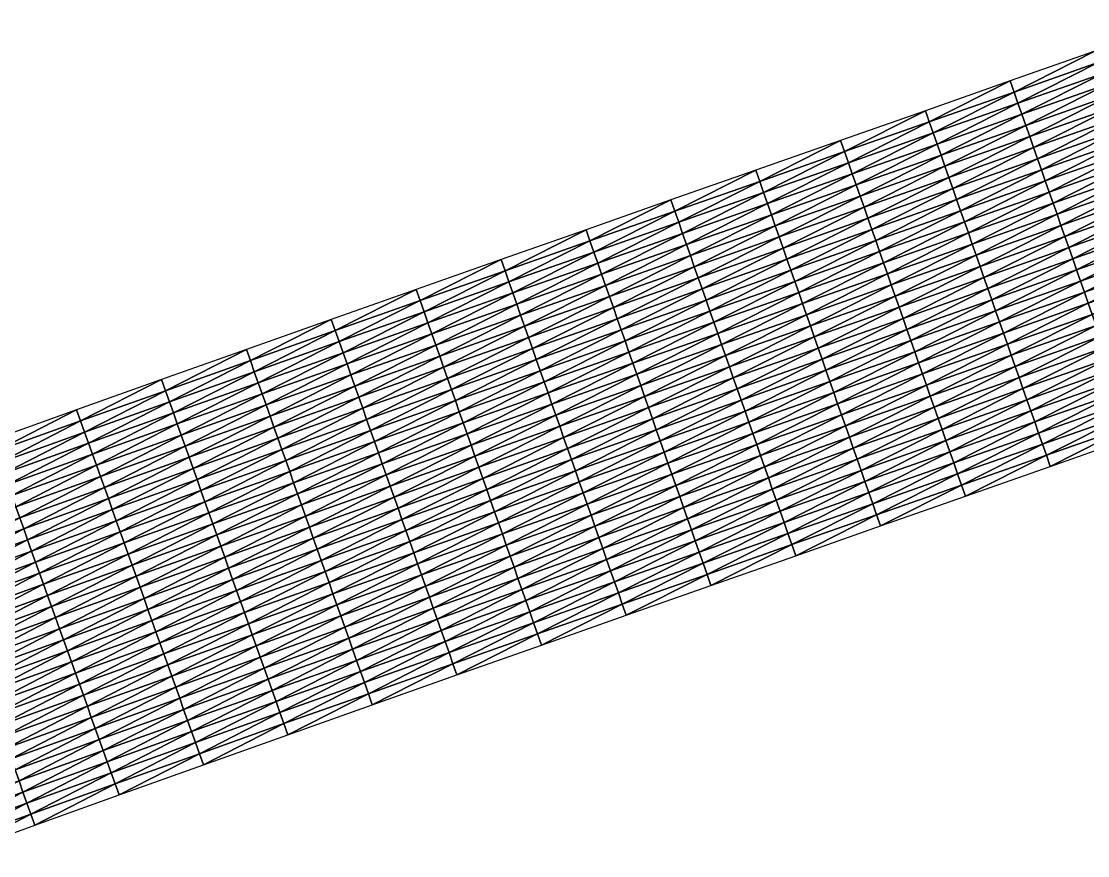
# Model space of a CAD drawing. Header units: metres. Extents: x 479979 to 482619, y 6959976 to 6961524.
# Drawn here: x 481163.8 to 481344.8, y 6960663.8 to 6960805.5 of the extents above; entities that cross this region are included whole.
import ezdxf

# ---------------------------------------------------------------- set-up
doc = ezdxf.new("R2010")
doc.units = ezdxf.units.M

msp = doc.modelspace()

# ---------------------------------------------------------------- meshes
at = {"layer": 'WORKING_PLATFORM_TOP'}
mesh = msp.add_polyface(dxfattribs=at)
corners = [(481327.182, 6960761.993, 6.555), (481341.581, 6960767.052, 6.31), (481340.917, 6960768.939, 6.312), (481326.519, 6960763.88, 6.558), (481340.254, 6960770.825, 6.314), (481325.857, 6960765.767, 6.56), (481339.591, 6960772.712, 6.316), (481325.194, 6960767.654, 6.562), (481338.927, 6960774.599, 6.317), (481324.532, 6960769.541, 6.565), (481338.264, 6960776.486, 6.319), (481323.869, 6960771.428, 6.567), (481337.6, 6960778.372, 6.321), (481323.207, 6960773.315, 6.57), (481336.937, 6960780.259, 6.322), (481322.544, 6960775.203, 6.572), (481336.274, 6960782.146, 6.324), (481321.882, 6960777.09, 6.574), (481335.61, 6960784.033, 5.826), (481321.219, 6960778.977, 6.077), (481334.947, 6960785.92, 5.827), (481342.908, 6960763.278, 6.307), (481357.304, 6960768.345, 6.036), (481356.64, 6960770.231, 6.037), (481342.244, 6960765.165, 6.309), (481355.975, 6960772.118, 6.038), (481355.31, 6960774.004, 6.04), (481354.646, 6960775.89, 6.041), (481353.981, 6960777.777, 6.042), (481353.317, 6960779.663, 6.043), (481352.652, 6960781.549, 6.044), (481351.988, 6960783.436, 6.045), (481351.323, 6960785.322, 6.046), (481350.658, 6960787.208, 6.047), (481349.994, 6960789.095, 5.548), (481349.329, 6960790.981, 5.549), (481348.665, 6960792.868, 5.55), (481334.283, 6960787.806, 5.829), (481348, 6960794.754, 5.551), (481333.62, 6960789.693, 5.83), (481347.336, 6960796.64, 5.552), (481332.957, 6960791.58, 5.832), (481346.671, 6960798.527, 5.553), (481332.293, 6960793.467, 5.834), (481346.007, 6960800.413, 5.554), (481331.63, 6960795.353, 5.835), (481363.036, 6960797.937, 5.251), (481362.37, 6960799.823, 5.251), (481361.704, 6960801.709, 5.252), (481361.038, 6960803.594, 5.253), (481360.372, 6960805.48, 5.253)]
mesh.append_faces([[corners[k] for k in face] for face in [(0, 1, 2), (3, 2, 4), (3, 4, 5), (5, 4, 6), (7, 6, 8), (9, 8, 10), (11, 10, 12), (13, 12, 14), (15, 14, 16), (17, 16, 18), (19, 18, 20), (21, 22, 23), (21, 23, 24), (24, 23, 25), (24, 25, 1), (1, 25, 26), (1, 26, 2), (2, 26, 27), (2, 27, 4), (4, 27, 28), (4, 28, 6), (6, 28, 29), (6, 29, 8), (8, 29, 30), (8, 30, 10), (10, 30, 31), (10, 31, 12), (12, 31, 32), (12, 32, 14), (14, 32, 33), (14, 33, 16), (16, 33, 34), (16, 34, 18), (18, 34, 35), (18, 35, 20), (20, 35, 36), (20, 36, 37), (37, 36, 38), (37, 38, 39), (39, 38, 40), (39, 40, 41), (41, 40, 42), (41, 42, 43), (43, 42, 44), (43, 44, 45), (35, 46, 36), (36, 47, 38), (38, 48, 40), (40, 49, 42), (42, 50, 44)]])
mesh = msp.add_polyface(dxfattribs=at)
corners = [(481294.405, 6960763.211, 6.982), (481308.808, 6960768.263, 6.79), (481308.146, 6960770.15, 6.793), (481293.743, 6960765.098, 6.986), (481307.484, 6960772.037, 6.681), (481293.081, 6960766.986, 6.751), (481306.822, 6960773.924, 6.299), (481292.419, 6960768.873, 6.494), (481306.16, 6960775.812, 6.302), (481291.758, 6960770.76, 6.497), (481305.498, 6960777.699, 6.305), (481291.096, 6960772.648, 6.501), (481304.836, 6960779.586, 6.308), (481290.434, 6960774.535, 6.505), (481304.174, 6960781.473, 6.311), (481289.772, 6960776.422, 6.508), (481303.512, 6960783.361, 6.314), (481310.794, 6960762.601, 6.781), (481325.194, 6960767.654, 6.562), (481324.532, 6960769.541, 6.565), (481310.132, 6960764.488, 6.784), (481323.869, 6960771.428, 6.567), (481309.47, 6960766.375, 6.787), (481323.207, 6960773.315, 6.57), (481322.544, 6960775.203, 6.572), (481321.882, 6960777.09, 6.574), (481321.219, 6960778.977, 6.077), (481320.557, 6960780.864, 6.079), (481319.894, 6960782.751, 6.081), (481319.231, 6960784.638, 6.083), (481318.569, 6960786.525, 6.086), (481317.906, 6960788.412, 6.088), (481317.244, 6960790.299, 6.09), (481302.849, 6960785.248, 6.317), (481325.857, 6960765.767, 6.56), (481339.591, 6960772.712, 6.316), (481338.927, 6960774.599, 6.317), (481338.264, 6960776.486, 6.319), (481337.6, 6960778.372, 6.321), (481336.937, 6960780.259, 6.322), (481336.274, 6960782.146, 6.324), (481335.61, 6960784.033, 5.826), (481334.947, 6960785.92, 5.827), (481334.283, 6960787.806, 5.829), (481333.62, 6960789.693, 5.83), (481332.957, 6960791.58, 5.832), (481332.293, 6960793.467, 5.834), (481331.63, 6960795.353, 5.835)]
mesh.append_faces([[corners[k] for k in face] for face in [(0, 1, 2), (3, 2, 4), (5, 4, 6), (7, 6, 8), (9, 8, 10), (11, 10, 12), (13, 12, 14), (15, 14, 16), (17, 18, 19), (17, 19, 20), (20, 19, 21), (20, 21, 22), (22, 21, 23), (22, 23, 1), (1, 23, 24), (1, 24, 2), (2, 24, 25), (2, 25, 4), (4, 25, 26), (4, 26, 6), (6, 26, 27), (6, 27, 8), (8, 27, 28), (8, 28, 10), (10, 28, 29), (10, 29, 12), (12, 29, 30), (12, 30, 14), (14, 30, 31), (14, 31, 16), (16, 31, 32), (16, 32, 33), (34, 35, 18), (18, 36, 19), (19, 37, 21), (21, 38, 23), (23, 39, 24), (24, 40, 25), (25, 41, 26), (26, 42, 27), (27, 42, 43), (27, 43, 28), (28, 43, 44), (28, 44, 29), (29, 44, 45), (29, 45, 30), (30, 45, 46), (30, 46, 31), (31, 46, 47), (31, 47, 32)]])
mesh = msp.add_polyface(dxfattribs=at)
corners = [(481265.594, 6960753.104, 7.292), (481280, 6960758.159, 7.149), (481279.338, 6960760.046, 7.153), (481264.931, 6960754.991, 7.297), (481278.676, 6960761.933, 6.805), (481264.269, 6960756.878, 6.844), (481278.014, 6960763.821, 6.662), (481263.606, 6960758.765, 6.806), (481277.352, 6960765.708, 6.666), (481262.944, 6960760.652, 6.811), (481276.69, 6960767.595, 6.67), (481262.281, 6960762.539, 6.816), (481276.028, 6960769.482, 6.674), (481261.619, 6960764.426, 6.821), (481275.366, 6960771.37, 6.679), (481260.956, 6960766.313, 6.826), (481274.704, 6960773.257, 6.683), (481260.294, 6960768.2, 6.83), (481274.042, 6960775.144, 6.687), (481259.631, 6960770.087, 6.835), (481281.986, 6960752.497, 7.136), (481296.391, 6960757.549, 6.971), (481295.729, 6960759.437, 6.975), (481281.324, 6960754.384, 7.14), (481295.067, 6960761.324, 6.979), (481280.662, 6960756.272, 7.144), (481294.405, 6960763.211, 6.982), (481293.743, 6960765.098, 6.986), (481293.081, 6960766.986, 6.751), (481292.419, 6960768.873, 6.494), (481291.758, 6960770.76, 6.497), (481291.096, 6960772.648, 6.501), (481290.434, 6960774.535, 6.505), (481289.772, 6960776.422, 6.508), (481289.11, 6960778.31, 6.512), (481288.448, 6960780.197, 6.515), (481308.146, 6960770.15, 6.793), (481307.484, 6960772.037, 6.681), (481306.822, 6960773.924, 6.299), (481306.16, 6960775.812, 6.302), (481305.498, 6960777.699, 6.305), (481304.836, 6960779.586, 6.308), (481304.174, 6960781.473, 6.311), (481303.512, 6960783.361, 6.314), (481302.849, 6960785.248, 6.317)]
mesh.append_faces([[corners[k] for k in face] for face in [(0, 1, 2), (3, 2, 4), (3, 4, 5), (5, 4, 6), (5, 6, 7), (7, 6, 8), (7, 8, 9), (9, 8, 10), (9, 10, 11), (11, 10, 12), (11, 12, 13), (13, 12, 14), (13, 14, 15), (15, 14, 16), (15, 16, 17), (17, 16, 18), (17, 18, 19), (20, 21, 22), (23, 22, 24), (23, 24, 25), (25, 24, 26), (25, 26, 1), (1, 26, 27), (1, 27, 2), (2, 27, 28), (2, 28, 4), (4, 28, 29), (4, 29, 6), (6, 29, 30), (6, 30, 8), (8, 30, 31), (8, 31, 10), (10, 31, 32), (10, 32, 12), (12, 32, 33), (12, 33, 14), (14, 33, 34), (14, 34, 16), (16, 34, 35), (16, 35, 18), (26, 36, 27), (27, 37, 28), (28, 38, 29), (29, 39, 30), (30, 40, 31), (31, 41, 32), (32, 42, 33), (33, 43, 34), (34, 43, 44), (34, 44, 35)]])
mesh = msp.add_polyface(dxfattribs=at)
corners = [(481240.772, 6960731.655, 7.49), (481255.169, 6960736.722, 7.384), (481254.505, 6960738.609, 7.389), (481240.107, 6960733.541, 7.496), (481253.842, 6960740.495, 7.394), (481239.443, 6960735.428, 7.501), (481253.179, 6960742.382, 7.4), (481238.778, 6960737.314, 7.507), (481252.515, 6960744.269, 7.405), (481238.114, 6960739.201, 7.513), (481251.852, 6960746.156, 7.41), (481237.449, 6960741.087, 7.518), (481251.188, 6960748.042, 7.416), (481236.785, 6960742.973, 7.524), (481250.525, 6960749.929, 7.421), (481236.12, 6960744.86, 7.53), (481249.862, 6960751.816, 6.926), (481235.455, 6960746.746, 7.035), (481249.198, 6960753.703, 6.932), (481234.791, 6960748.632, 7.041), (481248.535, 6960755.59, 6.937), (481234.126, 6960750.519, 7.046), (481247.871, 6960757.476, 6.942), (481233.462, 6960752.405, 7.052), (481247.208, 6960759.363, 6.947), (481232.797, 6960754.291, 7.058), (481246.545, 6960761.25, 6.953), (481256.495, 6960732.948, 7.373), (481270.232, 6960739.894, 7.258), (481255.832, 6960734.835, 7.378), (481269.569, 6960741.781, 7.263), (481268.907, 6960743.668, 7.267), (481268.244, 6960745.555, 7.272), (481267.582, 6960747.442, 7.277), (481266.919, 6960749.329, 7.282), (481266.257, 6960751.216, 7.287), (481265.594, 6960753.104, 7.292), (481264.931, 6960754.991, 7.297), (481264.269, 6960756.878, 6.844), (481263.606, 6960758.765, 6.806), (481262.944, 6960760.652, 6.811), (481262.281, 6960762.539, 6.816), (481261.619, 6960764.426, 6.821), (481260.956, 6960766.313, 6.826), (481260.294, 6960768.2, 6.83), (481245.881, 6960763.137, 6.958), (481259.631, 6960770.087, 6.835), (481245.218, 6960765.023, 6.963)]
mesh.append_faces([[corners[k] for k in face] for face in [(0, 1, 2), (0, 2, 3), (3, 2, 4), (3, 4, 5), (5, 4, 6), (5, 6, 7), (7, 6, 8), (7, 8, 9), (9, 8, 10), (9, 10, 11), (11, 10, 12), (11, 12, 13), (13, 12, 14), (15, 14, 16), (17, 16, 18), (19, 18, 20), (21, 20, 22), (23, 22, 24), (25, 24, 26), (27, 28, 29), (29, 30, 1), (1, 31, 2), (2, 31, 32), (2, 32, 4), (4, 32, 33), (4, 33, 6), (6, 33, 34), (6, 34, 8), (8, 34, 35), (8, 35, 10), (10, 35, 36), (10, 36, 12), (12, 36, 37), (12, 37, 14), (14, 37, 38), (14, 38, 16), (16, 38, 39), (16, 39, 18), (18, 39, 40), (18, 40, 20), (20, 40, 41), (20, 41, 22), (22, 41, 42), (22, 42, 24), (24, 42, 43), (24, 43, 26), (26, 43, 44), (26, 44, 45), (45, 44, 46), (45, 46, 47)]])
mesh = msp.add_polyface(dxfattribs=at)
corners = [(481302.347, 6960740.563, 6.937), (481316.752, 6960745.616, 6.752), (481316.09, 6960747.503, 6.756), (481301.686, 6960742.451, 6.941), (481315.428, 6960749.39, 6.759), (481301.024, 6960744.338, 6.944), (481314.766, 6960751.277, 6.762), (481300.362, 6960746.225, 6.948), (481314.104, 6960753.165, 6.765), (481299.7, 6960748.113, 6.952), (481313.442, 6960755.052, 6.768), (481299.038, 6960750, 6.956), (481312.78, 6960756.939, 6.772), (481298.376, 6960751.887, 6.96), (481312.118, 6960758.826, 6.775), (481297.714, 6960753.775, 6.964), (481311.456, 6960760.714, 6.778), (481297.053, 6960755.662, 6.967), (481310.794, 6960762.601, 6.781), (481296.391, 6960757.549, 6.971), (481310.132, 6960764.488, 6.784), (481295.729, 6960759.437, 6.975), (481309.47, 6960766.375, 6.787), (481295.067, 6960761.324, 6.979), (481308.808, 6960768.263, 6.79), (481294.405, 6960763.211, 6.982), (481318.738, 6960739.954, 6.742), (481333.145, 6960745.009, 6.532), (481332.482, 6960746.896, 6.535), (481318.076, 6960741.841, 6.746), (481331.82, 6960748.784, 6.538), (481317.414, 6960743.728, 6.749), (481331.157, 6960750.671, 6.54), (481330.495, 6960752.558, 6.543), (481329.832, 6960754.445, 6.545), (481329.17, 6960756.332, 6.548), (481328.507, 6960758.219, 6.55), (481327.844, 6960760.106, 6.553), (481327.182, 6960761.993, 6.555), (481326.519, 6960763.88, 6.558), (481325.857, 6960765.767, 6.56), (481325.194, 6960767.654, 6.562), (481342.908, 6960763.278, 6.307), (481342.244, 6960765.165, 6.309), (481341.581, 6960767.052, 6.31), (481340.917, 6960768.939, 6.312)]
mesh.append_faces([[corners[k] for k in face] for face in [(0, 1, 2), (3, 2, 4), (3, 4, 5), (5, 4, 6), (5, 6, 7), (7, 6, 8), (7, 8, 9), (9, 8, 10), (9, 10, 11), (11, 10, 12), (11, 12, 13), (13, 12, 14), (13, 14, 15), (15, 14, 16), (15, 16, 17), (17, 16, 18), (17, 18, 19), (19, 18, 20), (19, 20, 21), (21, 20, 22), (21, 22, 23), (23, 22, 24), (23, 24, 25), (26, 27, 28), (29, 28, 30), (29, 30, 31), (31, 30, 32), (31, 32, 1), (1, 32, 33), (1, 33, 2), (2, 33, 34), (2, 34, 4), (4, 34, 35), (4, 35, 6), (6, 35, 36), (6, 36, 8), (8, 36, 37), (8, 37, 10), (10, 37, 38), (10, 38, 12), (12, 38, 39), (12, 39, 14), (14, 39, 40), (14, 40, 16), (16, 40, 41), (16, 41, 18), (35, 42, 36), (36, 43, 37), (37, 44, 38), (38, 45, 39)]])
mesh = msp.add_polyface(dxfattribs=at)
corners = [(481338.445, 6960729.913, 6.011), (481352.858, 6960734.977, 5.778), (481352.195, 6960736.863, 5.78), (481337.783, 6960731.8, 6.014), (481351.532, 6960738.75, 5.782), (481337.12, 6960733.687, 6.016), (481350.868, 6960740.637, 5.784), (481336.457, 6960735.574, 6.019), (481350.205, 6960742.524, 5.786), (481335.795, 6960737.461, 6.022), (481349.541, 6960744.41, 5.788), (481335.132, 6960739.348, 6.024), (481348.878, 6960746.297, 5.79), (481334.47, 6960741.235, 6.027), (481348.215, 6960748.184, 6.292), (481333.807, 6960743.122, 6.53), (481347.551, 6960750.071, 6.294), (481333.145, 6960745.009, 6.532), (481346.888, 6960751.958, 6.296), (481332.482, 6960746.896, 6.535), (481346.224, 6960753.844, 6.297), (481331.82, 6960748.784, 6.538), (481345.561, 6960755.731, 6.299), (481331.157, 6960750.671, 6.54), (481344.898, 6960757.618, 6.301), (481330.495, 6960752.558, 6.543), (481344.234, 6960759.505, 6.303), (481329.832, 6960754.445, 6.545), (481343.571, 6960761.391, 6.305), (481329.17, 6960756.332, 6.548), (481342.908, 6960763.278, 6.307), (481328.507, 6960758.219, 6.55), (481342.244, 6960765.165, 6.309), (481327.844, 6960760.106, 6.553), (481341.581, 6960767.052, 6.31), (481365.279, 6960745.709, 5.521), (481364.614, 6960747.595, 5.522), (481363.95, 6960749.481, 5.523), (481363.285, 6960751.368, 5.525), (481362.621, 6960753.254, 6.026), (481361.956, 6960755.14, 6.027), (481361.292, 6960757.027, 6.029), (481360.627, 6960758.913, 6.03), (481359.962, 6960760.799, 6.031), (481359.298, 6960762.686, 6.032), (481358.633, 6960764.572, 6.034), (481357.969, 6960766.459, 6.035), (481357.304, 6960768.345, 6.036)]
mesh.append_faces([[corners[k] for k in face] for face in [(0, 1, 2), (0, 2, 3), (3, 2, 4), (3, 4, 5), (5, 4, 6), (5, 6, 7), (7, 6, 8), (7, 8, 9), (9, 8, 10), (9, 10, 11), (11, 10, 12), (11, 12, 13), (13, 12, 14), (13, 14, 15), (15, 14, 16), (15, 16, 17), (17, 16, 18), (17, 18, 19), (19, 18, 20), (19, 20, 21), (21, 20, 22), (21, 22, 23), (23, 22, 24), (23, 24, 25), (25, 24, 26), (25, 26, 27), (27, 26, 28), (27, 28, 29), (29, 28, 30), (31, 30, 32), (33, 32, 34), (4, 35, 6), (6, 36, 8), (8, 37, 10), (10, 38, 12), (12, 39, 14), (14, 40, 16), (16, 41, 18), (18, 41, 42), (18, 42, 20), (20, 42, 43), (20, 43, 22), (22, 43, 44), (22, 44, 24), (24, 44, 45), (24, 45, 26), (26, 45, 46), (26, 46, 28), (28, 46, 47), (28, 47, 30)]])
mesh = msp.add_polyface(dxfattribs=at)
corners = [(481208.656, 6960730.916, 7.701), (481223.05, 6960736.008, 7.614), (481222.384, 6960737.894, 7.62), (481207.988, 6960732.801, 7.707), (481221.718, 6960739.779, 7.626), (481207.32, 6960734.686, 7.713), (481221.052, 6960741.665, 7.132), (481206.652, 6960736.571, 7.219), (481220.386, 6960743.551, 7.138), (481205.984, 6960738.457, 7.226), (481219.72, 6960745.437, 7.144), (481205.316, 6960740.342, 7.232), (481219.054, 6960747.323, 7.15), (481204.648, 6960742.227, 7.238), (481218.387, 6960749.209, 7.155), (481203.98, 6960744.112, 7.244), (481217.721, 6960751.094, 7.161), (481203.312, 6960745.997, 7.25), (481217.055, 6960752.98, 7.167), (481202.644, 6960747.882, 7.256), (481216.389, 6960754.866, 7.173), (481224.382, 6960732.236, 7.602), (481238.778, 6960737.314, 7.507), (481238.114, 6960739.201, 7.513), (481223.716, 6960734.122, 7.608), (481237.449, 6960741.087, 7.518), (481236.785, 6960742.973, 7.524), (481236.12, 6960744.86, 7.53), (481235.455, 6960746.746, 7.035), (481234.791, 6960748.632, 7.041), (481234.126, 6960750.519, 7.046), (481233.462, 6960752.405, 7.052), (481232.797, 6960754.291, 7.058), (481232.133, 6960756.178, 7.063), (481231.468, 6960758.064, 7.069), (481230.803, 6960759.95, 7.074), (481250.525, 6960749.929, 7.421), (481249.862, 6960751.816, 6.926), (481249.198, 6960753.703, 6.932), (481248.535, 6960755.59, 6.937), (481247.871, 6960757.476, 6.942), (481247.208, 6960759.363, 6.947), (481246.545, 6960761.25, 6.953), (481245.881, 6960763.137, 6.958), (481245.218, 6960765.023, 6.963)]
mesh.append_faces([[corners[k] for k in face] for face in [(0, 1, 2), (3, 2, 4), (3, 4, 5), (5, 4, 6), (5, 6, 7), (7, 6, 8), (7, 8, 9), (9, 8, 10), (9, 10, 11), (11, 10, 12), (11, 12, 13), (13, 12, 14), (15, 14, 16), (17, 16, 18), (19, 18, 20), (21, 22, 23), (21, 23, 24), (24, 23, 25), (24, 25, 1), (1, 25, 26), (1, 26, 2), (2, 26, 27), (2, 27, 4), (4, 27, 28), (4, 28, 6), (6, 28, 29), (6, 29, 8), (8, 29, 30), (8, 30, 10), (10, 30, 31), (10, 31, 12), (12, 31, 32), (12, 32, 14), (14, 32, 33), (14, 33, 16), (16, 33, 34), (16, 34, 18), (18, 34, 35), (18, 35, 20), (26, 36, 27), (27, 37, 28), (28, 38, 29), (29, 39, 30), (30, 40, 31), (31, 41, 32), (32, 42, 33), (33, 42, 43), (33, 43, 34), (34, 43, 44), (34, 44, 35)]])
mesh = msp.add_polyface(dxfattribs=at)
corners = [(481257.159, 6960731.061, 7.368), (481271.557, 6960736.12, 7.248), (481270.894, 6960738.007, 7.253), (481256.495, 6960732.948, 7.373), (481270.232, 6960739.894, 7.258), (481255.832, 6960734.835, 7.378), (481269.569, 6960741.781, 7.263), (481255.169, 6960736.722, 7.384), (481268.907, 6960743.668, 7.267), (481272.882, 6960732.346, 7.238), (481287.282, 6960737.399, 7.1), (481286.62, 6960739.286, 7.105), (481272.219, 6960734.233, 7.243), (481285.958, 6960741.174, 7.109), (481285.296, 6960743.061, 7.114), (481284.634, 6960744.948, 7.118), (481283.972, 6960746.835, 7.122), (481283.31, 6960748.723, 7.127), (481282.648, 6960750.61, 7.131), (481268.244, 6960745.555, 7.272), (481281.986, 6960752.497, 7.136), (481267.582, 6960747.442, 7.277), (481281.324, 6960754.384, 7.14), (481266.919, 6960749.329, 7.282), (481280.662, 6960756.272, 7.144), (481266.257, 6960751.216, 7.287), (481280, 6960758.159, 7.149), (481265.594, 6960753.104, 7.292), (481279.338, 6960760.046, 7.153), (481264.931, 6960754.991, 7.297), (481289.268, 6960731.737, 7.087), (481303.671, 6960736.789, 6.929), (481303.009, 6960738.676, 6.933), (481288.606, 6960733.625, 7.091), (481302.347, 6960740.563, 6.937), (481287.944, 6960735.512, 7.096), (481301.686, 6960742.451, 6.941), (481301.024, 6960744.338, 6.944), (481300.362, 6960746.225, 6.948), (481299.7, 6960748.113, 6.952), (481299.038, 6960750, 6.956), (481298.376, 6960751.887, 6.96), (481297.714, 6960753.775, 6.964), (481297.053, 6960755.662, 6.967), (481296.391, 6960757.549, 6.971), (481295.729, 6960759.437, 6.975)]
mesh.append_faces([[corners[k] for k in face] for face in [(0, 1, 2), (3, 2, 4), (5, 4, 6), (7, 6, 8), (9, 10, 11), (9, 11, 12), (12, 11, 13), (12, 13, 1), (1, 13, 14), (1, 14, 2), (2, 14, 15), (2, 15, 4), (4, 15, 16), (4, 16, 6), (6, 16, 17), (6, 17, 8), (8, 17, 18), (8, 18, 19), (19, 18, 20), (19, 20, 21), (21, 20, 22), (21, 22, 23), (23, 22, 24), (23, 24, 25), (25, 24, 26), (25, 26, 27), (27, 28, 29), (30, 31, 32), (30, 32, 33), (33, 32, 34), (33, 34, 35), (35, 34, 36), (35, 36, 10), (10, 36, 37), (10, 37, 11), (11, 37, 38), (11, 38, 13), (13, 38, 39), (13, 39, 14), (14, 39, 40), (14, 40, 15), (15, 40, 41), (15, 41, 16), (16, 41, 42), (16, 42, 17), (17, 42, 43), (17, 43, 18), (18, 43, 44), (18, 44, 20), (20, 45, 22)]])
mesh = msp.add_polyface(dxfattribs=at)
corners = [(481179.888, 6960720.684, 7.858), (481194.268, 6960725.809, 7.782), (481193.598, 6960727.693, 7.788), (481179.215, 6960722.568, 7.865), (481192.928, 6960729.578, 7.794), (481178.543, 6960724.451, 7.871), (481192.258, 6960731.462, 7.301), (481177.87, 6960726.335, 7.377), (481191.588, 6960733.346, 7.307), (481177.197, 6960728.218, 7.384), (481190.918, 6960735.231, 7.313), (481176.525, 6960730.102, 7.39), (481190.247, 6960737.115, 7.319), (481175.852, 6960731.985, 7.396), (481189.577, 6960739, 7.326), (481175.18, 6960733.869, 7.403), (481188.907, 6960740.884, 7.332), (481174.507, 6960735.752, 7.409), (481188.237, 6960742.768, 7.338), (481173.834, 6960737.636, 7.415), (481187.567, 6960744.653, 7.344), (481173.162, 6960739.519, 7.422), (481196.279, 6960720.156, 7.763), (481210.66, 6960725.26, 7.683), (481209.992, 6960727.146, 7.689), (481195.608, 6960722.04, 7.769), (481209.324, 6960729.031, 7.695), (481194.938, 6960723.925, 7.776), (481208.656, 6960730.916, 7.701), (481207.988, 6960732.801, 7.707), (481207.32, 6960734.686, 7.713), (481206.652, 6960736.571, 7.219), (481205.984, 6960738.457, 7.226), (481205.316, 6960740.342, 7.232), (481204.648, 6960742.227, 7.238), (481203.98, 6960744.112, 7.244), (481203.312, 6960745.997, 7.25), (481202.644, 6960747.882, 7.256), (481201.977, 6960749.768, 7.262), (481218.387, 6960749.209, 7.155), (481217.721, 6960751.094, 7.161), (481217.055, 6960752.98, 7.167), (481216.389, 6960754.866, 7.173)]
mesh.append_faces([[corners[k] for k in face] for face in [(0, 1, 2), (0, 2, 3), (3, 2, 4), (3, 4, 5), (5, 4, 6), (5, 6, 7), (7, 6, 8), (7, 8, 9), (9, 8, 10), (9, 10, 11), (11, 10, 12), (11, 12, 13), (13, 12, 14), (13, 14, 15), (15, 14, 16), (15, 16, 17), (17, 16, 18), (17, 18, 19), (19, 18, 20), (19, 20, 21), (22, 23, 24), (22, 24, 25), (25, 24, 26), (25, 26, 27), (27, 26, 28), (27, 28, 1), (1, 28, 29), (1, 29, 2), (2, 29, 30), (2, 30, 4), (4, 30, 31), (4, 31, 6), (6, 31, 32), (6, 32, 8), (8, 32, 33), (8, 33, 10), (10, 33, 34), (10, 34, 12), (12, 34, 35), (12, 35, 14), (14, 35, 36), (14, 36, 16), (16, 36, 37), (16, 37, 18), (18, 37, 38), (18, 38, 20), (34, 39, 35), (35, 40, 36), (36, 41, 37), (37, 42, 38)]])
mesh = msp.add_polyface(dxfattribs=at)
corners = [(481295.227, 6960714.752, 6.545), (481309.628, 6960719.803, 6.393), (481308.966, 6960721.69, 6.397), (481294.565, 6960716.639, 6.55), (481308.304, 6960723.578, 6.401), (481293.903, 6960718.527, 6.555), (481307.642, 6960725.465, 6.405), (481293.241, 6960720.414, 6.559), (481306.98, 6960727.352, 6.409), (481292.579, 6960722.301, 6.564), (481306.319, 6960729.24, 6.413), (481291.917, 6960724.188, 6.568), (481305.657, 6960731.127, 6.417), (481291.255, 6960726.076, 6.573), (481304.995, 6960733.014, 6.751), (481290.593, 6960727.963, 6.805), (481304.333, 6960734.902, 6.925), (481289.93, 6960729.85, 7.082), (481303.671, 6960736.789, 6.929), (481324.034, 6960724.856, 6.215), (481323.372, 6960726.743, 6.219), (481322.71, 6960728.63, 6.222), (481322.048, 6960730.518, 6.226), (481321.386, 6960732.405, 6.229), (481320.724, 6960734.292, 6.232), (481320.062, 6960736.179, 6.236), (481319.4, 6960738.067, 6.681), (481318.738, 6960739.954, 6.742), (481318.076, 6960741.841, 6.746), (481317.414, 6960743.728, 6.749), (481303.009, 6960738.676, 6.933), (481316.752, 6960745.616, 6.752), (481302.347, 6960740.563, 6.937), (481316.09, 6960747.503, 6.756), (481301.686, 6960742.451, 6.941), (481338.445, 6960729.913, 6.011), (481337.783, 6960731.8, 6.014), (481337.12, 6960733.687, 6.016), (481336.457, 6960735.574, 6.019), (481335.795, 6960737.461, 6.022), (481335.132, 6960739.348, 6.024), (481334.47, 6960741.235, 6.027), (481333.807, 6960743.122, 6.53), (481333.145, 6960745.009, 6.532), (481332.482, 6960746.896, 6.535)]
mesh.append_faces([[corners[k] for k in face] for face in [(0, 1, 2), (0, 2, 3), (3, 2, 4), (5, 4, 6), (7, 6, 8), (9, 8, 10), (11, 10, 12), (13, 12, 14), (15, 14, 16), (17, 16, 18), (1, 19, 20), (1, 20, 2), (2, 20, 21), (2, 21, 4), (4, 21, 22), (4, 22, 6), (6, 22, 23), (6, 23, 8), (8, 23, 24), (8, 24, 10), (10, 24, 25), (10, 25, 12), (12, 25, 26), (12, 26, 14), (14, 26, 27), (14, 27, 16), (16, 27, 28), (16, 28, 18), (18, 28, 29), (18, 29, 30), (30, 29, 31), (30, 31, 32), (32, 33, 34), (19, 35, 36), (19, 36, 20), (20, 36, 37), (20, 37, 21), (21, 37, 38), (21, 38, 22), (22, 38, 39), (22, 39, 23), (23, 39, 40), (23, 40, 24), (24, 40, 41), (24, 41, 25), (25, 41, 42), (25, 42, 26), (26, 42, 43), (26, 43, 27), (27, 44, 28)]])
mesh = msp.add_polyface(dxfattribs=at)
corners = [(481155.229, 6960699.085, 7.966), (481169.57, 6960704.245, 7.894), (481168.895, 6960706.128, 7.9), (481154.55, 6960700.967, 7.973), (481168.219, 6960708.01, 7.907), (481153.871, 6960702.848, 7.979), (481167.544, 6960709.893, 7.913), (481153.193, 6960704.729, 7.985), (481166.868, 6960711.775, 7.92), (481152.514, 6960706.611, 7.992), (481166.193, 6960713.658, 7.926), (481151.835, 6960708.492, 7.998), (481165.517, 6960715.54, 7.932), (481151.156, 6960710.373, 8.005), (481164.842, 6960717.423, 7.939), (481150.478, 6960712.255, 8.011), (481164.166, 6960719.305, 7.945), (481149.799, 6960714.136, 7.99), (481163.491, 6960721.187, 7.452), (481149.12, 6960716.017, 7.524), (481162.815, 6960723.07, 7.458), (481148.442, 6960717.899, 7.531), (481162.14, 6960724.952, 7.464), (481147.763, 6960719.78, 7.537), (481161.464, 6960726.835, 7.471), (481147.084, 6960721.661, 7.543), (481160.789, 6960728.717, 7.477), (481146.406, 6960723.543, 7.55), (481160.113, 6960730.6, 7.484), (481145.727, 6960725.424, 7.556), (481159.438, 6960732.482, 7.49), (481145.048, 6960727.305, 7.563), (481158.762, 6960734.365, 7.496), (481183.251, 6960711.267, 7.827), (481182.579, 6960713.15, 7.833), (481181.906, 6960715.034, 7.839), (481181.233, 6960716.917, 7.846), (481180.561, 6960718.801, 7.852), (481179.888, 6960720.684, 7.858), (481179.215, 6960722.568, 7.865), (481178.543, 6960724.451, 7.871), (481177.87, 6960726.335, 7.377), (481177.197, 6960728.218, 7.384), (481176.525, 6960730.102, 7.39), (481175.852, 6960731.985, 7.396), (481175.18, 6960733.869, 7.403), (481174.507, 6960735.752, 7.409), (481173.834, 6960737.636, 7.415), (481173.162, 6960739.519, 7.422)]
mesh.append_faces([[corners[k] for k in face] for face in [(0, 1, 2), (3, 2, 4), (3, 4, 5), (5, 4, 6), (5, 6, 7), (7, 6, 8), (7, 8, 9), (9, 8, 10), (9, 10, 11), (11, 10, 12), (11, 12, 13), (13, 12, 14), (13, 14, 15), (15, 14, 16), (15, 16, 17), (17, 16, 18), (17, 18, 19), (19, 18, 20), (19, 20, 21), (21, 20, 22), (21, 22, 23), (23, 22, 24), (25, 24, 26), (27, 26, 28), (29, 28, 30), (31, 30, 32), (1, 33, 2), (2, 34, 4), (4, 35, 6), (6, 36, 8), (8, 37, 10), (10, 38, 12), (12, 39, 14), (14, 40, 16), (16, 40, 41), (16, 41, 18), (18, 41, 42), (18, 42, 20), (20, 42, 43), (20, 43, 22), (22, 43, 44), (22, 44, 24), (24, 44, 45), (24, 45, 26), (26, 45, 46), (26, 46, 28), (28, 46, 47), (28, 47, 30), (30, 47, 48), (30, 48, 32)]])
mesh = msp.add_polyface(dxfattribs=at)
corners = [(481200.299, 6960708.849, 7.726), (481214.667, 6960713.949, 7.646), (481214, 6960715.835, 7.652), (481216.671, 6960708.294, 7.628), (481231.043, 6960713.378, 7.543), (481230.377, 6960715.264, 7.549), (481216.003, 6960710.179, 7.634), (481229.711, 6960717.15, 7.555), (481215.335, 6960712.064, 7.64), (481229.045, 6960719.035, 7.561), (481228.379, 6960720.921, 7.567), (481227.713, 6960722.807, 7.573), (481213.332, 6960717.72, 7.658), (481227.047, 6960724.693, 7.579), (481212.664, 6960719.605, 7.664), (481226.381, 6960726.579, 7.584), (481211.996, 6960721.49, 7.671), (481225.714, 6960728.465, 7.59), (481211.328, 6960723.375, 7.677), (481225.048, 6960730.35, 7.596), (481210.66, 6960725.26, 7.683), (481224.382, 6960732.236, 7.602), (481209.992, 6960727.146, 7.689), (481223.716, 6960734.122, 7.608), (481209.324, 6960729.031, 7.695), (481223.05, 6960736.008, 7.614), (481208.656, 6960730.916, 7.701), (481222.384, 6960737.894, 7.62), (481207.988, 6960732.801, 7.707), (481233.041, 6960707.72, 7.025), (481247.418, 6960712.792, 6.933), (481246.753, 6960714.678, 7.438), (481232.375, 6960709.606, 7.531), (481246.089, 6960716.564, 7.444), (481231.709, 6960711.492, 7.537), (481245.424, 6960718.451, 7.45), (481244.759, 6960720.337, 7.456), (481244.095, 6960722.223, 7.461), (481243.43, 6960724.11, 7.467), (481242.766, 6960725.996, 7.473), (481242.101, 6960727.882, 7.478), (481241.437, 6960729.769, 7.484), (481240.772, 6960731.655, 7.49), (481240.107, 6960733.541, 7.496), (481239.443, 6960735.428, 7.501), (481238.778, 6960737.314, 7.507)]
mesh.append_faces([[corners[k] for k in face] for face in [(0, 1, 2), (3, 4, 5), (6, 5, 7), (6, 7, 8), (8, 7, 9), (8, 9, 1), (1, 9, 10), (1, 10, 2), (2, 10, 11), (2, 11, 12), (12, 11, 13), (12, 13, 14), (14, 13, 15), (14, 15, 16), (16, 15, 17), (16, 17, 18), (18, 17, 19), (18, 19, 20), (20, 19, 21), (20, 21, 22), (22, 21, 23), (22, 23, 24), (24, 23, 25), (24, 25, 26), (26, 27, 28), (29, 30, 31), (32, 31, 33), (32, 33, 34), (34, 33, 35), (34, 35, 4), (4, 35, 36), (4, 36, 5), (5, 36, 37), (5, 37, 7), (7, 37, 38), (7, 38, 9), (9, 38, 39), (9, 39, 10), (10, 39, 40), (10, 40, 11), (11, 40, 41), (11, 41, 13), (13, 41, 42), (13, 42, 15), (15, 42, 43), (15, 43, 17), (17, 43, 44), (17, 44, 19), (19, 44, 45), (19, 45, 21)]])
mesh = msp.add_polyface(dxfattribs=at)
corners = [(481237.704, 6960694.52, 6.983), (481252.07, 6960699.587, 6.892), (481251.405, 6960701.473, 6.898), (481237.038, 6960696.406, 6.989), (481250.741, 6960703.36, 6.904), (481236.372, 6960698.291, 6.995), (481250.076, 6960705.246, 6.91), (481235.706, 6960700.177, 7.001), (481249.411, 6960707.132, 6.915), (481235.04, 6960702.063, 7.007), (481248.747, 6960709.019, 6.921), (481266.446, 6960704.647, 6.791), (481265.783, 6960706.533, 6.797), (481265.119, 6960708.42, 6.802), (481264.456, 6960710.307, 6.808), (481263.793, 6960712.194, 6.813), (481263.129, 6960714.08, 6.819), (481262.466, 6960715.967, 6.824), (481248.082, 6960710.905, 6.927), (481261.803, 6960717.854, 6.873), (481247.418, 6960712.792, 6.933), (481261.139, 6960719.741, 7.335), (481246.753, 6960714.678, 7.438), (481260.476, 6960721.628, 7.341), (481246.089, 6960716.564, 7.444), (481259.812, 6960723.514, 7.346), (481245.424, 6960718.451, 7.45), (481259.149, 6960725.401, 7.351), (481244.759, 6960720.337, 7.456), (481258.486, 6960727.288, 7.357), (481244.095, 6960722.223, 7.461), (481257.822, 6960729.175, 7.362), (481243.43, 6960724.11, 7.467), (481257.159, 6960731.061, 7.368), (481242.766, 6960725.996, 7.473), (481256.495, 6960732.948, 7.373), (481242.101, 6960727.882, 7.478), (481255.832, 6960734.835, 7.378), (481241.437, 6960729.769, 7.484), (481255.169, 6960736.722, 7.384), (481240.772, 6960731.655, 7.49), (481276.857, 6960721.023, 6.708), (481276.195, 6960722.91, 6.844), (481275.532, 6960724.797, 7.218), (481274.87, 6960726.685, 7.223), (481274.207, 6960728.572, 7.228), (481273.544, 6960730.459, 7.233), (481272.882, 6960732.346, 7.238), (481272.219, 6960734.233, 7.243), (481271.557, 6960736.12, 7.248), (481270.894, 6960738.007, 7.253)]
mesh.append_faces([[corners[k] for k in face] for face in [(0, 1, 2), (3, 2, 4), (5, 4, 6), (7, 6, 8), (9, 8, 10), (1, 11, 12), (1, 12, 2), (2, 12, 13), (2, 13, 4), (4, 13, 14), (4, 14, 6), (6, 14, 15), (6, 15, 8), (8, 15, 16), (8, 16, 10), (10, 16, 17), (10, 17, 18), (18, 17, 19), (18, 19, 20), (20, 19, 21), (20, 21, 22), (22, 21, 23), (22, 23, 24), (24, 23, 25), (24, 25, 26), (26, 25, 27), (26, 27, 28), (28, 27, 29), (28, 29, 30), (30, 29, 31), (30, 31, 32), (32, 31, 33), (32, 33, 34), (34, 33, 35), (34, 35, 36), (36, 35, 37), (36, 37, 38), (38, 37, 39), (38, 39, 40), (16, 41, 17), (17, 42, 19), (19, 43, 21), (21, 44, 23), (23, 45, 25), (25, 46, 27), (27, 47, 29), (29, 48, 31), (31, 48, 49), (31, 49, 33), (33, 50, 35)]])
mesh = msp.add_polyface(dxfattribs=at)
corners = [(481266.446, 6960704.647, 6.791), (481280.832, 6960709.701, 6.677), (481280.17, 6960711.588, 6.682), (481265.783, 6960706.533, 6.797), (481279.507, 6960713.475, 6.687), (481265.119, 6960708.42, 6.802), (481278.845, 6960715.362, 6.692), (481264.456, 6960710.307, 6.808), (481278.182, 6960717.249, 6.697), (481263.793, 6960712.194, 6.813), (481277.52, 6960719.136, 6.702), (481263.129, 6960714.08, 6.819), (481276.857, 6960721.023, 6.708), (481262.466, 6960715.967, 6.824), (481276.195, 6960722.91, 6.844), (481261.803, 6960717.854, 6.873), (481275.532, 6960724.797, 7.218), (481261.139, 6960719.741, 7.335), (481274.87, 6960726.685, 7.223), (481260.476, 6960721.628, 7.341), (481274.207, 6960728.572, 7.228), (481259.812, 6960723.514, 7.346), (481273.544, 6960730.459, 7.233), (481259.149, 6960725.401, 7.351), (481272.882, 6960732.346, 7.238), (481258.486, 6960727.288, 7.357), (481272.219, 6960734.233, 7.243), (481295.227, 6960714.752, 6.545), (481294.565, 6960716.639, 6.55), (481293.903, 6960718.527, 6.555), (481293.241, 6960720.414, 6.559), (481292.579, 6960722.301, 6.564), (481291.917, 6960724.188, 6.568), (481291.255, 6960726.076, 6.573), (481290.593, 6960727.963, 6.805), (481289.93, 6960729.85, 7.082), (481289.268, 6960731.737, 7.087), (481288.606, 6960733.625, 7.091), (481287.944, 6960735.512, 7.096), (481287.282, 6960737.399, 7.1), (481308.304, 6960723.578, 6.401), (481307.642, 6960725.465, 6.405), (481306.98, 6960727.352, 6.409), (481306.319, 6960729.24, 6.413), (481305.657, 6960731.127, 6.417), (481304.995, 6960733.014, 6.751), (481304.333, 6960734.902, 6.925), (481303.671, 6960736.789, 6.929)]
mesh.append_faces([[corners[k] for k in face] for face in [(0, 1, 2), (0, 2, 3), (3, 2, 4), (3, 4, 5), (5, 4, 6), (5, 6, 7), (7, 6, 8), (7, 8, 9), (9, 8, 10), (9, 10, 11), (11, 10, 12), (13, 12, 14), (15, 14, 16), (17, 16, 18), (19, 18, 20), (21, 20, 22), (23, 22, 24), (25, 24, 26), (1, 27, 28), (1, 28, 2), (2, 28, 29), (2, 29, 4), (4, 29, 30), (4, 30, 6), (6, 30, 31), (6, 31, 8), (8, 31, 32), (8, 32, 10), (10, 32, 33), (10, 33, 12), (12, 33, 34), (12, 34, 14), (14, 34, 35), (14, 35, 16), (16, 35, 36), (16, 36, 18), (18, 36, 37), (18, 37, 20), (20, 37, 38), (20, 38, 22), (22, 38, 39), (22, 39, 24), (28, 40, 29), (29, 41, 30), (30, 42, 31), (31, 43, 32), (32, 44, 33), (33, 45, 34), (34, 46, 35), (35, 47, 36)]])
mesh = msp.add_polyface(dxfattribs=at)
corners = [(481171.597, 6960698.598, 7.875), (481185.942, 6960703.733, 7.801), (481185.269, 6960705.616, 7.808), (481170.921, 6960700.48, 7.881), (481184.597, 6960707.5, 7.814), (481170.246, 6960702.363, 7.888), (481183.924, 6960709.383, 7.82), (481169.57, 6960704.245, 7.894), (481183.251, 6960711.267, 7.827), (481168.895, 6960706.128, 7.9), (481182.579, 6960713.15, 7.833), (481168.219, 6960708.01, 7.907), (481181.906, 6960715.034, 7.839), (481167.544, 6960709.893, 7.913), (481181.233, 6960716.917, 7.846), (481166.868, 6960711.775, 7.92), (481180.561, 6960718.801, 7.852), (481166.193, 6960713.658, 7.926), (481179.888, 6960720.684, 7.858), (481165.517, 6960715.54, 7.932), (481179.215, 6960722.568, 7.865), (481164.842, 6960717.423, 7.939), (481178.543, 6960724.451, 7.871), (481187.287, 6960699.966, 7.789), (481201.64, 6960705.081, 7.713), (481200.97, 6960706.965, 7.719), (481186.615, 6960701.849, 7.795), (481200.299, 6960708.849, 7.726), (481199.629, 6960710.734, 7.732), (481198.959, 6960712.618, 7.738), (481198.289, 6960714.503, 7.744), (481197.619, 6960716.387, 7.751), (481196.949, 6960718.271, 7.757), (481196.279, 6960720.156, 7.763), (481195.608, 6960722.04, 7.769), (481194.938, 6960723.925, 7.776), (481194.268, 6960725.809, 7.782), (481202.98, 6960701.312, 7.7), (481216.671, 6960708.294, 7.628), (481202.31, 6960703.196, 7.707), (481216.003, 6960710.179, 7.634), (481215.335, 6960712.064, 7.64), (481214.667, 6960713.949, 7.646), (481214, 6960715.835, 7.652), (481213.332, 6960717.72, 7.658), (481212.664, 6960719.605, 7.664), (481211.996, 6960721.49, 7.671), (481211.328, 6960723.375, 7.677), (481210.66, 6960725.26, 7.683)]
mesh.append_faces([[corners[k] for k in face] for face in [(0, 1, 2), (3, 2, 4), (3, 4, 5), (5, 4, 6), (5, 6, 7), (7, 6, 8), (9, 8, 10), (11, 10, 12), (13, 12, 14), (15, 14, 16), (17, 16, 18), (19, 18, 20), (21, 20, 22), (23, 24, 25), (23, 25, 26), (26, 25, 27), (26, 27, 1), (1, 27, 28), (1, 28, 2), (2, 28, 29), (2, 29, 4), (4, 29, 30), (4, 30, 6), (6, 30, 31), (6, 31, 8), (8, 31, 32), (8, 32, 10), (10, 32, 33), (10, 33, 12), (12, 33, 34), (12, 34, 14), (14, 34, 35), (14, 35, 16), (16, 35, 36), (16, 36, 18), (37, 38, 39), (39, 40, 24), (24, 41, 25), (25, 42, 27), (27, 43, 28), (28, 43, 44), (28, 44, 29), (29, 44, 45), (29, 45, 30), (30, 45, 46), (30, 46, 31), (31, 46, 47), (31, 47, 32), (32, 47, 48), (32, 48, 33)]])
mesh = msp.add_polyface(dxfattribs=at)
corners = [(481209.011, 6960684.352, 7.144), (481223.351, 6960689.442, 7.066), (481222.683, 6960691.327, 7.072), (481208.341, 6960686.237, 7.15), (481222.015, 6960693.213, 7.078), (481207.671, 6960688.121, 7.157), (481221.347, 6960695.098, 7.084), (481207.001, 6960690.006, 7.163), (481220.679, 6960696.983, 7.091), (481206.331, 6960691.89, 7.169), (481220.011, 6960698.868, 7.097), (481205.66, 6960693.774, 7.175), (481219.343, 6960700.753, 7.103), (481204.99, 6960695.659, 7.182), (481218.675, 6960702.638, 7.109), (481204.32, 6960697.543, 7.188), (481218.007, 6960704.524, 7.615), (481203.65, 6960699.427, 7.694), (481217.339, 6960706.409, 7.621), (481202.98, 6960701.312, 7.7), (481216.671, 6960708.294, 7.628), (481202.31, 6960703.196, 7.707), (481216.003, 6960710.179, 7.634), (481201.64, 6960705.081, 7.713), (481215.335, 6960712.064, 7.64), (481200.97, 6960706.965, 7.719), (481214.667, 6960713.949, 7.646), (481237.704, 6960694.52, 6.983), (481237.038, 6960696.406, 6.989), (481236.372, 6960698.291, 6.995), (481235.706, 6960700.177, 7.001), (481235.04, 6960702.063, 7.007), (481234.374, 6960703.949, 7.013), (481233.708, 6960705.835, 7.019), (481233.041, 6960707.72, 7.025), (481232.375, 6960709.606, 7.531), (481231.709, 6960711.492, 7.537), (481231.043, 6960713.378, 7.543), (481230.377, 6960715.264, 7.549), (481251.405, 6960701.473, 6.898), (481250.741, 6960703.36, 6.904), (481250.076, 6960705.246, 6.91), (481249.411, 6960707.132, 6.915), (481248.747, 6960709.019, 6.921), (481248.082, 6960710.905, 6.927), (481247.418, 6960712.792, 6.933), (481246.753, 6960714.678, 7.438)]
mesh.append_faces([[corners[k] for k in face] for face in [(0, 1, 2), (0, 2, 3), (3, 2, 4), (3, 4, 5), (5, 4, 6), (5, 6, 7), (7, 6, 8), (7, 8, 9), (9, 8, 10), (9, 10, 11), (11, 10, 12), (11, 12, 13), (13, 12, 14), (15, 14, 16), (17, 16, 18), (19, 18, 20), (21, 20, 22), (23, 22, 24), (25, 24, 26), (1, 27, 28), (1, 28, 2), (2, 28, 29), (2, 29, 4), (4, 29, 30), (4, 30, 6), (6, 30, 31), (6, 31, 8), (8, 31, 32), (8, 32, 10), (10, 32, 33), (10, 33, 12), (12, 33, 34), (12, 34, 14), (14, 34, 35), (14, 35, 16), (16, 35, 36), (16, 36, 18), (18, 36, 37), (18, 37, 20), (20, 38, 22), (27, 39, 28), (28, 40, 29), (29, 41, 30), (30, 42, 31), (31, 43, 32), (32, 43, 44), (32, 44, 33), (33, 44, 45), (33, 45, 34), (34, 46, 35)]])
mesh = msp.add_polyface(dxfattribs=at)
corners = [(481151.815, 6960663.821, 7.434), (481166.087, 6960668.984, 7.363), (481165.409, 6960670.866, 7.37), (481151.133, 6960665.701, 7.441), (481164.73, 6960672.747, 7.376), (481150.451, 6960667.581, 7.447), (481164.051, 6960674.628, 7.382), (481149.769, 6960669.461, 7.454), (481163.373, 6960676.51, 7.389), (481149.087, 6960671.341, 7.46), (481162.694, 6960678.391, 7.395), (481148.405, 6960673.221, 7.467), (481162.015, 6960680.272, 7.402), (481147.722, 6960675.101, 7.473), (481161.337, 6960682.154, 7.408), (481147.04, 6960676.981, 7.48), (481160.658, 6960684.035, 7.915), (481146.358, 6960678.861, 7.986), (481159.979, 6960685.916, 7.921), (481145.676, 6960680.742, 7.992), (481159.301, 6960687.798, 7.928), (481144.994, 6960682.622, 7.999), (481158.622, 6960689.679, 7.934), (481180.378, 6960674.126, 7.291), (481179.703, 6960676.008, 7.298), (481179.027, 6960677.891, 7.304), (481178.352, 6960679.773, 7.311), (481177.676, 6960681.656, 7.317), (481177.001, 6960683.538, 7.324), (481176.325, 6960685.42, 7.33), (481175.65, 6960687.303, 7.336), (481174.974, 6960689.185, 7.843), (481174.299, 6960691.068, 7.849), (481173.623, 6960692.95, 7.856), (481172.948, 6960694.833, 7.862), (481172.272, 6960696.715, 7.868), (481157.943, 6960691.56, 7.94), (481171.597, 6960698.598, 7.875), (481157.265, 6960693.442, 7.947), (481170.921, 6960700.48, 7.881), (481156.586, 6960695.323, 7.953), (481170.246, 6960702.363, 7.888), (481155.907, 6960697.204, 7.96), (481169.57, 6960704.245, 7.894), (481155.229, 6960699.085, 7.966), (481168.895, 6960706.128, 7.9), (481154.55, 6960700.967, 7.973), (481185.942, 6960703.733, 7.801), (481185.269, 6960705.616, 7.808)]
mesh.append_faces([[corners[k] for k in face] for face in [(0, 1, 2), (0, 2, 3), (3, 2, 4), (3, 4, 5), (5, 4, 6), (5, 6, 7), (7, 6, 8), (7, 8, 9), (9, 8, 10), (11, 10, 12), (13, 12, 14), (15, 14, 16), (17, 16, 18), (19, 18, 20), (21, 20, 22), (1, 23, 24), (1, 24, 2), (2, 24, 25), (2, 25, 4), (4, 25, 26), (4, 26, 6), (6, 26, 27), (6, 27, 8), (8, 27, 28), (8, 28, 10), (10, 28, 29), (10, 29, 12), (12, 29, 30), (12, 30, 14), (14, 30, 31), (14, 31, 16), (16, 31, 32), (16, 32, 18), (18, 32, 33), (18, 33, 20), (20, 33, 34), (20, 34, 22), (22, 34, 35), (22, 35, 36), (36, 35, 37), (36, 37, 38), (38, 37, 39), (38, 39, 40), (40, 39, 41), (40, 41, 42), (42, 41, 43), (42, 43, 44), (44, 45, 46), (35, 47, 37), (37, 48, 39)]])
mesh = msp.add_polyface(dxfattribs=at)
corners = [(481180.378, 6960674.126, 7.291), (481194.686, 6960679.248, 7.219), (481194.014, 6960681.131, 7.225), (481179.703, 6960676.008, 7.298), (481193.341, 6960683.015, 7.231), (481179.027, 6960677.891, 7.304), (481192.669, 6960684.898, 7.238), (481178.352, 6960679.773, 7.311), (481191.996, 6960686.782, 7.244), (481177.676, 6960681.656, 7.317), (481191.323, 6960688.665, 7.251), (481177.001, 6960683.538, 7.324), (481190.651, 6960690.549, 7.257), (481176.325, 6960685.42, 7.33), (481189.978, 6960692.432, 7.263), (481175.65, 6960687.303, 7.336), (481189.305, 6960694.316, 7.77), (481174.974, 6960689.185, 7.843), (481188.633, 6960696.199, 7.776), (481174.299, 6960691.068, 7.849), (481187.96, 6960698.083, 7.782), (481173.623, 6960692.95, 7.856), (481187.287, 6960699.966, 7.789), (481172.948, 6960694.833, 7.862), (481186.615, 6960701.849, 7.795), (481172.272, 6960696.715, 7.868), (481185.942, 6960703.733, 7.801), (481209.011, 6960684.352, 7.144), (481208.341, 6960686.237, 7.15), (481207.671, 6960688.121, 7.157), (481207.001, 6960690.006, 7.163), (481206.331, 6960691.89, 7.169), (481205.66, 6960693.774, 7.175), (481204.99, 6960695.659, 7.182), (481204.32, 6960697.543, 7.188), (481203.65, 6960699.427, 7.694), (481202.98, 6960701.312, 7.7), (481202.31, 6960703.196, 7.707), (481201.64, 6960705.081, 7.713), (481218.675, 6960702.638, 7.109), (481218.007, 6960704.524, 7.615), (481217.339, 6960706.409, 7.621)]
mesh.append_faces([[corners[k] for k in face] for face in [(0, 1, 2), (0, 2, 3), (3, 2, 4), (3, 4, 5), (5, 4, 6), (5, 6, 7), (7, 6, 8), (7, 8, 9), (9, 8, 10), (9, 10, 11), (11, 10, 12), (11, 12, 13), (13, 12, 14), (13, 14, 15), (15, 14, 16), (15, 16, 17), (17, 16, 18), (17, 18, 19), (19, 18, 20), (19, 20, 21), (21, 20, 22), (21, 22, 23), (23, 22, 24), (23, 24, 25), (25, 24, 26), (1, 27, 28), (1, 28, 2), (2, 28, 29), (2, 29, 4), (4, 29, 30), (4, 30, 6), (6, 30, 31), (6, 31, 8), (8, 31, 32), (8, 32, 10), (10, 32, 33), (10, 33, 12), (12, 33, 34), (12, 34, 14), (14, 34, 35), (14, 35, 16), (16, 35, 36), (16, 36, 18), (18, 36, 37), (18, 37, 20), (20, 37, 38), (20, 38, 22), (33, 39, 34), (34, 40, 35), (35, 41, 36)]])

doc.saveas('drawing.dxf')
